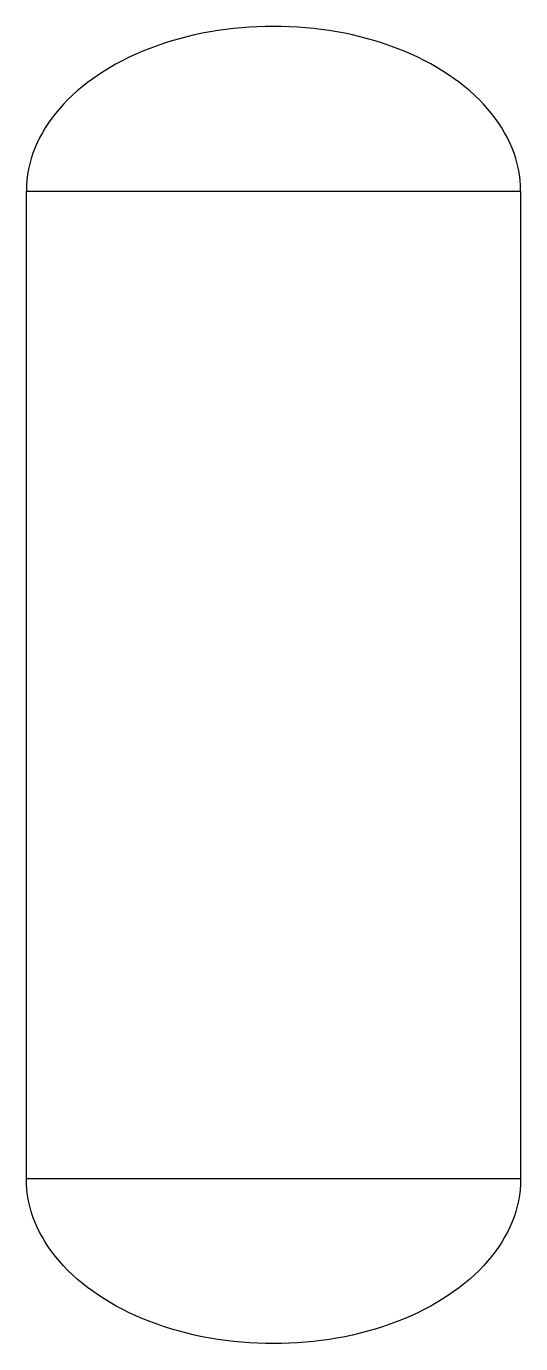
# Model space of a CAD drawing. Header units: millimetres. Extents: x -75 to 75, y -200 to 200.
import ezdxf

# ---------------------------------------------------------------- set-up
doc = ezdxf.new("R2010")
doc.units = ezdxf.units.MM

msp = doc.modelspace()

# ---------------------------------------------------------------- linework, layer by layer
at = {"color": 0, "linetype": 'ByBlock', "lineweight": -2}
msp.add_lwpolyline([(74.999992, 149.999985), (74.999992, -149.999985), (-74.999992, -149.999985), (-74.999992, 149.999985)], close=True, dxfattribs=at)
msp.add_ellipse((0, 149.999985), major_axis=(74.999992, 0), ratio=0.6666667378, start_param=0, end_param=3.1415926536, dxfattribs=at)
at = {"color": 0, "linetype": 'ByBlock', "lineweight": -2, "extrusion": (0, 0, -1)}
msp.add_ellipse((0, -149.999985), major_axis=(74.999992, 0), ratio=0.6666667378, start_param=0, end_param=3.1415926536, dxfattribs=at)

doc.saveas('drawing.dxf')
